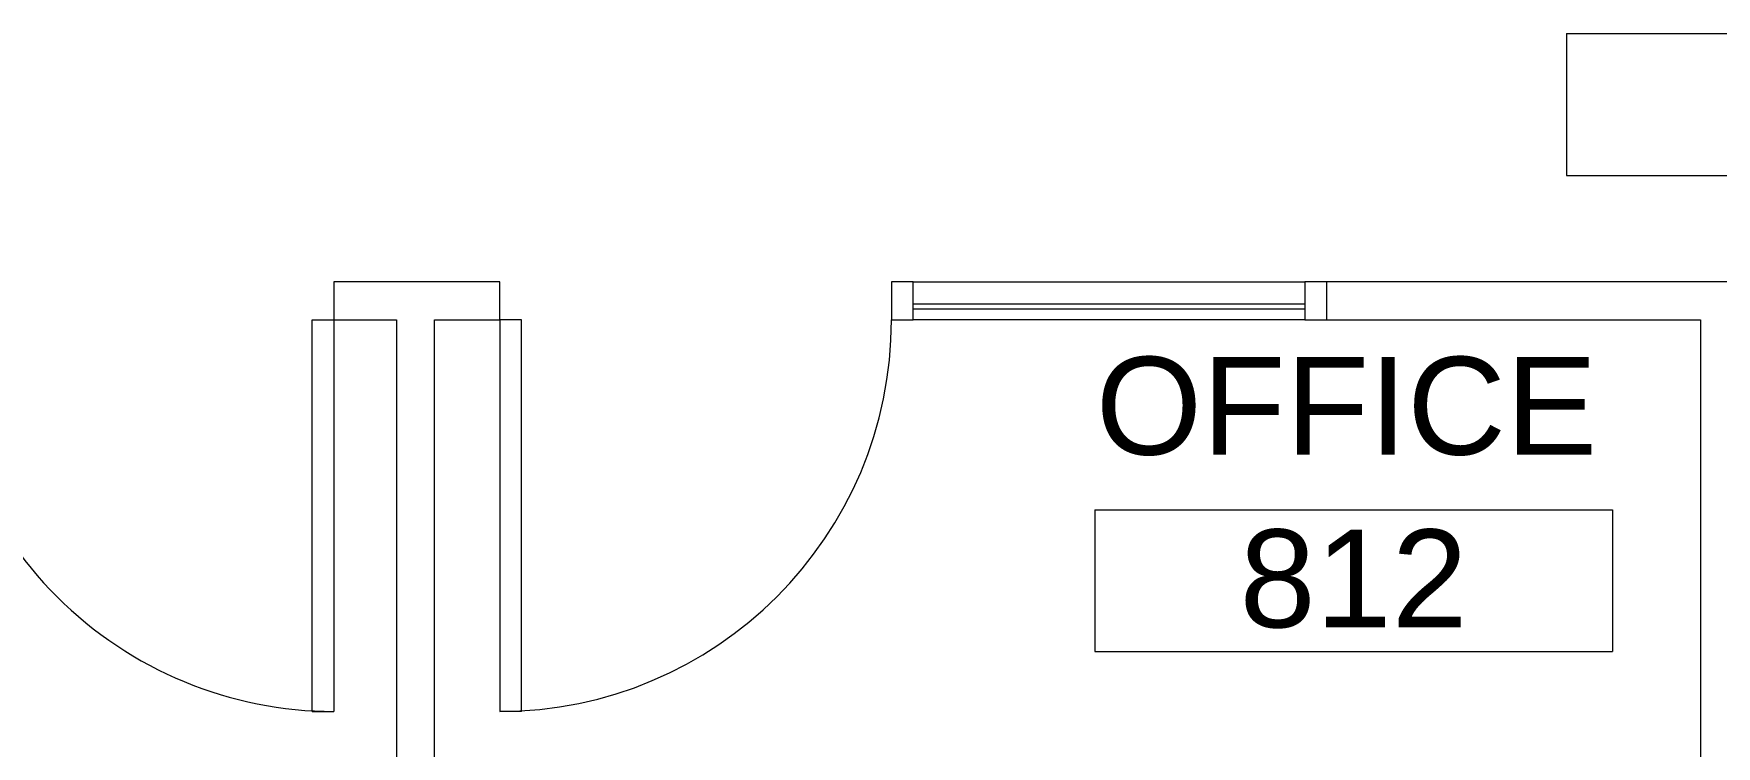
# Model space of a CAD drawing. Header units: inches. Extents: x 1 to 4637, y -664 to 702.
# Drawn here: x 2152.9 to 2307.6, y -533.9 to -468.4 of the extents above; entities that cross this region are included whole.
import ezdxf

# ---------------------------------------------------------------- set-up
doc = ezdxf.new("R2010")
doc.units = ezdxf.units.IN
doc.header["$MEASUREMENT"] = 0
for name, color, linetype, lineweight in [('A-AREA-IDEN', 2, 'Continuous', 20), ('A-DOOR', 31, 'Continuous', 9), ('A-DOOR-FRAM', 31, 'Continuous', 9), ('A-GLAZ', 151, 'Continuous', 9), ('I-WALL', 2, 'Continuous', 9)]:
    doc.layers.add(name, color=color, linetype=linetype, lineweight=lineweight)
doc.styles.add('Arial', font='arial.ttf', dxfattribs={"height": 9})

# ---------------------------------------------------------------- blocks, each defined once
blk = doc.blocks.new('Single-Flush - With Sidelight - 36_ x 96_-2457194-New Construction - Tel_Data_Elec Plan')
at = {"layer": 'A-DOOR', "color": 250, "lineweight": 20}
for p, q in [((-16, 37.75), (-18, 37.75)), ((-18, 1.75), (-18, 37.75)), ((-16, 37.75), (-16, 1.75)), ((-16, 1.75), (-18, 1.75))]:
    blk.add_line(p, q, dxfattribs=at)
at = {"layer": 'A-DOOR'}
blk.add_arc((-18, 1.75), 36, 360, 90, dxfattribs=at)
at = {"layer": 'A-DOOR-FRAM', "color": 250, "lineweight": 20}
blk.add_line((58, -1.75), (58, 1.75), dxfattribs=at)
at = {"layer": 'A-GLAZ', "color": 250, "lineweight": 20}
for p, q in [((56, 0.75), (20, 0.75)), ((20, 0.75), (20, 0.25)), ((20, 0.25), (56, 0.25)), ((56, 0.25), (56, 0.75))]:
    blk.add_line(p, q, dxfattribs=at)
blk = doc.blocks.new('Single-Flush - With Sidelight - 36_ x 96_-2457192-New Construction - Tel_Data_Elec Plan')
at = {"layer": 'A-DOOR', "color": 250, "lineweight": 20}
for p, q in [((-16, -1.75), (-18, -1.75)), ((-18, -1.75), (-18, -37.75)), ((-16, -37.75), (-16, -1.75)), ((-16, -37.75), (-18, -37.75))]:
    blk.add_line(p, q, dxfattribs=at)
at = {"layer": 'A-DOOR'}
blk.add_arc((-18, -1.75), 36, 270, 0, dxfattribs=at)
at = {"layer": 'A-DOOR-FRAM', "color": 250, "lineweight": 20}
blk.add_line((58, 1.75), (58, -1.75), dxfattribs=at)
at = {"layer": 'A-GLAZ', "color": 250, "lineweight": 20}
for p, q in [((20, -0.75), (20, -0.25)), ((20, -0.25), (56, -0.25)), ((56, -0.75), (20, -0.75)), ((56, -0.25), (56, -0.75))]:
    blk.add_line(p, q, dxfattribs=at)
blk = doc.blocks.new('FORM Room Tag - Name _ Number-2260771-New Construction - Tel_Data_Elec Plan')
at = {"layer": 'A-AREA-IDEN'}
for p, q in [((-0.2444, -0.0231), (-0.2444, -0.1589)), ((-0.2444, -0.0231), (0.2515, -0.0231)), ((0.2515, -0.0231), (0.2515, -0.1589)), ((-0.2444, -0.1589), (0.2515, -0.1589))]:
    blk.add_line(p, q, dxfattribs=at)

msp = doc.modelspace()

# ---------------------------------------------------------------- linework, layer by layer
at = {"layer": 'I-WALL', "color": 250, "lineweight": 20}
for p, q in [((2195.79, -491.23), (2180.54, -491.23)), ((2180.54, -491.23), (2180.54, -494.73)), ((2195.79, -494.73), (2195.79, -491.23)), ((2233.79, -491.23), (2231.79, -491.23)), ((2231.79, -491.23), (2231.79, -494.73)), ((2233.79, -494.73), (2233.79, -491.23)), ((2346.31, -491.23), (2269.79, -491.23)), ((2269.79, -491.23), (2269.79, -494.73)), ((2180.54, -494.73), (2186.29, -494.73)), ((2186.29, -494.73), (2186.29, -642.79)), ((2189.79, -642.79), (2189.79, -494.73)), ((2189.79, -494.73), (2195.79, -494.73)), ((2231.79, -494.73), (2233.79, -494.73)), ((2269.79, -494.73), (2306.17, -494.73)), ((2306.17, -494.73), (2306.17, -639.75))]:
    msp.add_line(p, q, dxfattribs=at)
at = {"layer": 'I-WALL', "lineweight": 13}
for p, q in [((2233.79, -491.23), (2269.79, -491.23)), ((2269.79, -494.73), (2233.79, -494.73))]:
    msp.add_line(p, q, dxfattribs=at)

# ---------------------------------------------------------------- block references
at = {"layer": 'A-AREA-IDEN', "xscale": 95.99999999999994, "yscale": 95.99999999999994, "zscale": 95.99999999999994}
for p in [(2317.3, -466.18), (2273.94, -509.96)]:
    msp.add_blockref('FORM Room Tag - Name _ Number-2260771-New Construction - Tel_Data_Elec Plan', p, dxfattribs=at)
at = {"layer": 'A-DOOR', "lineweight": 13, "rotation": 180}
msp.add_blockref('Single-Flush - With Sidelight - 36_ x 96_-2457194-New Construction - Tel_Data_Elec Plan', (2162.54, -492.98), dxfattribs=at)
at = {"layer": 'A-DOOR', "lineweight": 13}
msp.add_blockref('Single-Flush - With Sidelight - 36_ x 96_-2457192-New Construction - Tel_Data_Elec Plan', (2213.79, -492.98), dxfattribs=at)

# ---------------------------------------------------------------- texts
at = {"layer": 'A-AREA-IDEN', "lineweight": 9, "char_height": 9, "attachment_point": 1, "style": 'Arial'}
for s, insert, width in [('OFFICE', (2250.57, -498.12), 56.358), ('812', (2263.79, -514), 25.452)]:
    msp.add_mtext(s, dxfattribs=dict(at, insert=insert, width=width))

doc.saveas('drawing.dxf')
